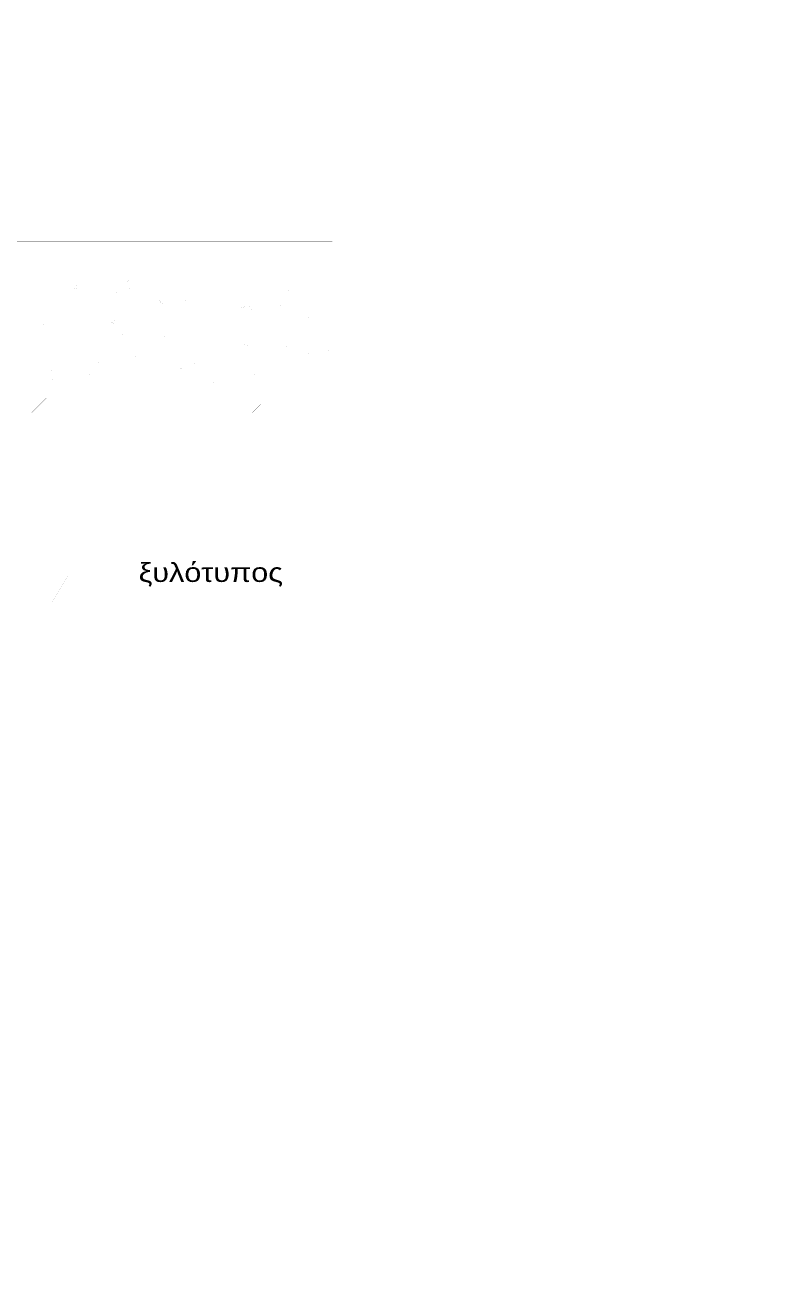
# Model space of a CAD drawing. Header units: millimetres. Extents: x -2171 to 1563, y -1758 to -1505.
# Drawn here: x 1368.82 to 1373.78, y -1605.06 to -1596.82 of the extents above; entities that cross this region are included whole.
import ezdxf

# ---------------------------------------------------------------- set-up
doc = ezdxf.new("R2010")
doc.units = ezdxf.units.MM
doc.linetypes.add('DOT', pattern=[0.025, 0, -0.025])
doc.layers.add('Tablet', color=7, linetype='Continuous', true_color=0x0180ff)
doc.styles.add('S2Arl419_b_1151_161', font='arial.ttf', dxfattribs={"width": 1.15091, "height": 0.041893})

msp = doc.modelspace()

# ---------------------------------------------------------------- linework, layer by layer
at = {"layer": 'Tablet', "color": 150}
msp.add_lwpolyline([(1343.7822, -1618.006, 0.000075, 0.000075, 0), (1373.7822, -1618.006, 0.000075, 0.000075, 0), (1373.7822, -1594.006, 0.000075, 0.000075, 0), (1343.7822, -1594.006, 0.000075, 0.000075, 0)], format="xyseb", close=True, dxfattribs=at)
at = {"layer": 'Tablet', "color": 150, "linetype": 'DOT'}
msp.add_lwpolyline([(1370.8572, -1599.5935, 0.000075, 0.000075, 0), (1370.8572, -1597.831, 0.000075, 0.000075, 0)], format="xyseb", dxfattribs=at)
at = {"layer": 'Tablet', "color": 1}
msp.add_lwpolyline([(1370.8572, -1598.056, 0.00006, 0.00006, 0), (1367.7072, -1598.056, 0.00006, 0.00006, 0), (1367.7072, -1598.2435, 0.00006, 0.00006, 0), (1367.2572, -1598.2435, 0.00006, 0.00006, 0), (1367.2572, -1598.056, 0.00006, 0.00006, 0), (1364.4822, -1598.056, 0.00006, 0.00006, 0)], format="xyseb", dxfattribs=at)
at = {"layer": 'Tablet', "color": 7}
for points in [[(1368.3624, -1598.3185, 0.00006, 0.00006, 0), (1370.8572, -1598.3185, 0.00006, 0.00006, 0), (1370.8572, -1598.2435, 0.00006, 0.00006, 0), (1368.1947, -1598.2435, 0.00006, 0.00006, 0)], [(1369.0318, -1598.363, 0.0000045, 0.0000045, 0), (1369.0323, -1598.3586, 0.0000045, 0.0000045, 0), (1369.0335, -1598.3543, 0.0000045, 0.0000045, 0), (1369.0356, -1598.3505, 0.0000045, 0.0000045, 0), (1369.0384, -1598.347, 0.0000045, 0.0000045, 0), (1369.0418, -1598.3442, 0.0000045, 0.0000045, 0), (1369.0457, -1598.3422, 0.0000045, 0.0000045, 0), (1369.0499, -1598.3409, 0.0000045, 0.0000045, 0), (1369.0543, -1598.3405, 0.0000045, 0.0000045, 0), (1369.0587, -1598.3409, 0.0000045, 0.0000045, 0), (1369.0629, -1598.3422, 0.0000045, 0.0000045, 0), (1369.0668, -1598.3442, 0.0000045, 0.0000045, 0), (1369.0702, -1598.347, 0.0000045, 0.0000045, 0), (1369.073, -1598.3505, 0.0000045, 0.0000045, 0), (1369.0751, -1598.3543, 0.0000045, 0.0000045, 0), (1369.0764, -1598.3586, 0.0000045, 0.0000045, 0), (1369.0768, -1598.363, 0.0000045, 0.0000045, 0), (1369.0764, -1598.3673, 0.0000045, 0.0000045, 0), (1369.0751, -1598.3716, 0.0000045, 0.0000045, 0), (1369.073, -1598.3755, 0.0000045, 0.0000045, 0), (1369.0702, -1598.3789, 0.0000045, 0.0000045, 0), (1369.0668, -1598.3817, 0.0000045, 0.0000045, 0), (1369.0629, -1598.3837, 0.0000045, 0.0000045, 0), (1369.0587, -1598.385, 0.0000045, 0.0000045, 0), (1369.0543, -1598.3855, 0.0000045, 0.0000045, 0), (1369.0499, -1598.385, 0.0000045, 0.0000045, 0), (1369.0457, -1598.3837, 0.0000045, 0.0000045, 0), (1369.0418, -1598.3817, 0.0000045, 0.0000045, 0), (1369.0384, -1598.3789, 0.0000045, 0.0000045, 0), (1369.0356, -1598.3755, 0.0000045, 0.0000045, 0), (1369.0335, -1598.3716, 0.0000045, 0.0000045, 0), (1369.0323, -1598.3673, 0.0000045, 0.0000045, 0), (1369.0318, -1598.363, 0.0000045, 0.0000045, 0)], [(1369.7818, -1598.363, 0.0000045, 0.0000045, 0), (1369.7823, -1598.3586, 0.0000045, 0.0000045, 0), (1369.7835, -1598.3543, 0.0000045, 0.0000045, 0), (1369.7856, -1598.3505, 0.0000045, 0.0000045, 0), (1369.7884, -1598.347, 0.0000045, 0.0000045, 0), (1369.7918, -1598.3442, 0.0000045, 0.0000045, 0), (1369.7957, -1598.3422, 0.0000045, 0.0000045, 0), (1369.7999, -1598.3409, 0.0000045, 0.0000045, 0), (1369.8043, -1598.3405, 0.0000045, 0.0000045, 0), (1369.8087, -1598.3409, 0.0000045, 0.0000045, 0), (1369.8129, -1598.3422, 0.0000045, 0.0000045, 0), (1369.8168, -1598.3442, 0.0000045, 0.0000045, 0), (1369.8202, -1598.347, 0.0000045, 0.0000045, 0), (1369.823, -1598.3505, 0.0000045, 0.0000045, 0), (1369.8251, -1598.3543, 0.0000045, 0.0000045, 0), (1369.8264, -1598.3586, 0.0000045, 0.0000045, 0), (1369.8268, -1598.363, 0.0000045, 0.0000045, 0), (1369.8264, -1598.3673, 0.0000045, 0.0000045, 0), (1369.8251, -1598.3716, 0.0000045, 0.0000045, 0), (1369.823, -1598.3755, 0.0000045, 0.0000045, 0), (1369.8202, -1598.3789, 0.0000045, 0.0000045, 0), (1369.8168, -1598.3817, 0.0000045, 0.0000045, 0), (1369.8129, -1598.3837, 0.0000045, 0.0000045, 0), (1369.8087, -1598.385, 0.0000045, 0.0000045, 0), (1369.8043, -1598.3855, 0.0000045, 0.0000045, 0), (1369.7999, -1598.385, 0.0000045, 0.0000045, 0), (1369.7957, -1598.3837, 0.0000045, 0.0000045, 0), (1369.7918, -1598.3817, 0.0000045, 0.0000045, 0), (1369.7884, -1598.3789, 0.0000045, 0.0000045, 0), (1369.7856, -1598.3755, 0.0000045, 0.0000045, 0), (1369.7835, -1598.3716, 0.0000045, 0.0000045, 0), (1369.7823, -1598.3673, 0.0000045, 0.0000045, 0), (1369.7818, -1598.363, 0.0000045, 0.0000045, 0)], [(1370.5693, -1598.363, 0.0000045, 0.0000045, 0), (1370.5698, -1598.3586, 0.0000045, 0.0000045, 0), (1370.571, -1598.3543, 0.0000045, 0.0000045, 0), (1370.5731, -1598.3505, 0.0000045, 0.0000045, 0), (1370.5759, -1598.347, 0.0000045, 0.0000045, 0), (1370.5793, -1598.3442, 0.0000045, 0.0000045, 0), (1370.5832, -1598.3422, 0.0000045, 0.0000045, 0), (1370.5874, -1598.3409, 0.0000045, 0.0000045, 0), (1370.5918, -1598.3405, 0.0000045, 0.0000045, 0), (1370.5962, -1598.3409, 0.0000045, 0.0000045, 0), (1370.6004, -1598.3422, 0.0000045, 0.0000045, 0), (1370.6043, -1598.3442, 0.0000045, 0.0000045, 0), (1370.6077, -1598.347, 0.0000045, 0.0000045, 0), (1370.6105, -1598.3505, 0.0000045, 0.0000045, 0), (1370.6126, -1598.3543, 0.0000045, 0.0000045, 0), (1370.6139, -1598.3586, 0.0000045, 0.0000045, 0), (1370.6143, -1598.363, 0.0000045, 0.0000045, 0), (1370.6139, -1598.3673, 0.0000045, 0.0000045, 0), (1370.6126, -1598.3716, 0.0000045, 0.0000045, 0), (1370.6105, -1598.3755, 0.0000045, 0.0000045, 0), (1370.6077, -1598.3789, 0.0000045, 0.0000045, 0), (1370.6043, -1598.3817, 0.0000045, 0.0000045, 0), (1370.6004, -1598.3837, 0.0000045, 0.0000045, 0), (1370.5962, -1598.385, 0.0000045, 0.0000045, 0), (1370.5918, -1598.3855, 0.0000045, 0.0000045, 0), (1370.5874, -1598.385, 0.0000045, 0.0000045, 0), (1370.5832, -1598.3837, 0.0000045, 0.0000045, 0), (1370.5793, -1598.3817, 0.0000045, 0.0000045, 0), (1370.5759, -1598.3789, 0.0000045, 0.0000045, 0), (1370.5731, -1598.3755, 0.0000045, 0.0000045, 0), (1370.571, -1598.3716, 0.0000045, 0.0000045, 0), (1370.5698, -1598.3673, 0.0000045, 0.0000045, 0), (1370.5693, -1598.363, 0.0000045, 0.0000045, 0)], [(1369.0318, -1598.874, 0.0000045, 0.0000045, 0), (1369.0323, -1598.8784, 0.0000045, 0.0000045, 0), (1369.0335, -1598.8826, 0.0000045, 0.0000045, 0), (1369.0356, -1598.8865, 0.0000045, 0.0000045, 0), (1369.0384, -1598.8899, 0.0000045, 0.0000045, 0), (1369.0418, -1598.8927, 0.0000045, 0.0000045, 0), (1369.0457, -1598.8948, 0.0000045, 0.0000045, 0), (1369.0499, -1598.8961, 0.0000045, 0.0000045, 0), (1369.0543, -1598.8965, 0.0000045, 0.0000045, 0), (1369.0587, -1598.8961, 0.0000045, 0.0000045, 0), (1369.0629, -1598.8948, 0.0000045, 0.0000045, 0), (1369.0668, -1598.8927, 0.0000045, 0.0000045, 0), (1369.0702, -1598.8899, 0.0000045, 0.0000045, 0), (1369.073, -1598.8865, 0.0000045, 0.0000045, 0), (1369.0751, -1598.8826, 0.0000045, 0.0000045, 0), (1369.0764, -1598.8784, 0.0000045, 0.0000045, 0), (1369.0768, -1598.874, 0.0000045, 0.0000045, 0), (1369.0764, -1598.8696, 0.0000045, 0.0000045, 0), (1369.0751, -1598.8654, 0.0000045, 0.0000045, 0), (1369.073, -1598.8615, 0.0000045, 0.0000045, 0), (1369.0702, -1598.8581, 0.0000045, 0.0000045, 0), (1369.0668, -1598.8553, 0.0000045, 0.0000045, 0), (1369.0629, -1598.8532, 0.0000045, 0.0000045, 0), (1369.0587, -1598.852, 0.0000045, 0.0000045, 0), (1369.0543, -1598.8515, 0.0000045, 0.0000045, 0), (1369.0499, -1598.852, 0.0000045, 0.0000045, 0), (1369.0457, -1598.8532, 0.0000045, 0.0000045, 0), (1369.0418, -1598.8553, 0.0000045, 0.0000045, 0), (1369.0384, -1598.8581, 0.0000045, 0.0000045, 0), (1369.0356, -1598.8615, 0.0000045, 0.0000045, 0), (1369.0335, -1598.8654, 0.0000045, 0.0000045, 0), (1369.0323, -1598.8696, 0.0000045, 0.0000045, 0), (1369.0318, -1598.874, 0.0000045, 0.0000045, 0)], [(1369.7818, -1598.874, 0.0000045, 0.0000045, 0), (1369.7823, -1598.8784, 0.0000045, 0.0000045, 0), (1369.7835, -1598.8826, 0.0000045, 0.0000045, 0), (1369.7856, -1598.8865, 0.0000045, 0.0000045, 0), (1369.7884, -1598.8899, 0.0000045, 0.0000045, 0), (1369.7918, -1598.8927, 0.0000045, 0.0000045, 0), (1369.7957, -1598.8948, 0.0000045, 0.0000045, 0), (1369.7999, -1598.8961, 0.0000045, 0.0000045, 0), (1369.8043, -1598.8965, 0.0000045, 0.0000045, 0), (1369.8087, -1598.8961, 0.0000045, 0.0000045, 0), (1369.8129, -1598.8948, 0.0000045, 0.0000045, 0), (1369.8168, -1598.8927, 0.0000045, 0.0000045, 0), (1369.8202, -1598.8899, 0.0000045, 0.0000045, 0), (1369.823, -1598.8865, 0.0000045, 0.0000045, 0), (1369.8251, -1598.8826, 0.0000045, 0.0000045, 0), (1369.8264, -1598.8784, 0.0000045, 0.0000045, 0), (1369.8268, -1598.874, 0.0000045, 0.0000045, 0), (1369.8264, -1598.8696, 0.0000045, 0.0000045, 0), (1369.8251, -1598.8654, 0.0000045, 0.0000045, 0), (1369.823, -1598.8615, 0.0000045, 0.0000045, 0), (1369.8202, -1598.8581, 0.0000045, 0.0000045, 0), (1369.8168, -1598.8553, 0.0000045, 0.0000045, 0), (1369.8129, -1598.8532, 0.0000045, 0.0000045, 0), (1369.8087, -1598.852, 0.0000045, 0.0000045, 0), (1369.8043, -1598.8515, 0.0000045, 0.0000045, 0), (1369.7999, -1598.852, 0.0000045, 0.0000045, 0), (1369.7957, -1598.8532, 0.0000045, 0.0000045, 0), (1369.7918, -1598.8553, 0.0000045, 0.0000045, 0), (1369.7884, -1598.8581, 0.0000045, 0.0000045, 0), (1369.7856, -1598.8615, 0.0000045, 0.0000045, 0), (1369.7835, -1598.8654, 0.0000045, 0.0000045, 0), (1369.7823, -1598.8696, 0.0000045, 0.0000045, 0), (1369.7818, -1598.874, 0.0000045, 0.0000045, 0)], [(1370.5693, -1598.874, 0.0000045, 0.0000045, 0), (1370.5698, -1598.8784, 0.0000045, 0.0000045, 0), (1370.571, -1598.8826, 0.0000045, 0.0000045, 0), (1370.5731, -1598.8865, 0.0000045, 0.0000045, 0), (1370.5759, -1598.8899, 0.0000045, 0.0000045, 0), (1370.5793, -1598.8927, 0.0000045, 0.0000045, 0), (1370.5832, -1598.8948, 0.0000045, 0.0000045, 0), (1370.5874, -1598.8961, 0.0000045, 0.0000045, 0), (1370.5918, -1598.8965, 0.0000045, 0.0000045, 0), (1370.5962, -1598.8961, 0.0000045, 0.0000045, 0), (1370.6004, -1598.8948, 0.0000045, 0.0000045, 0), (1370.6043, -1598.8927, 0.0000045, 0.0000045, 0), (1370.6077, -1598.8899, 0.0000045, 0.0000045, 0), (1370.6105, -1598.8865, 0.0000045, 0.0000045, 0), (1370.6126, -1598.8826, 0.0000045, 0.0000045, 0), (1370.6139, -1598.8784, 0.0000045, 0.0000045, 0), (1370.6143, -1598.874, 0.0000045, 0.0000045, 0), (1370.6139, -1598.8696, 0.0000045, 0.0000045, 0), (1370.6126, -1598.8654, 0.0000045, 0.0000045, 0), (1370.6105, -1598.8615, 0.0000045, 0.0000045, 0), (1370.6077, -1598.8581, 0.0000045, 0.0000045, 0), (1370.6043, -1598.8553, 0.0000045, 0.0000045, 0), (1370.6004, -1598.8532, 0.0000045, 0.0000045, 0), (1370.5962, -1598.852, 0.0000045, 0.0000045, 0), (1370.5918, -1598.8515, 0.0000045, 0.0000045, 0), (1370.5874, -1598.852, 0.0000045, 0.0000045, 0), (1370.5832, -1598.8532, 0.0000045, 0.0000045, 0), (1370.5793, -1598.8553, 0.0000045, 0.0000045, 0), (1370.5759, -1598.8581, 0.0000045, 0.0000045, 0), (1370.5731, -1598.8615, 0.0000045, 0.0000045, 0), (1370.571, -1598.8654, 0.0000045, 0.0000045, 0), (1370.5698, -1598.8696, 0.0000045, 0.0000045, 0), (1370.5693, -1598.874, 0.0000045, 0.0000045, 0)]]:
    msp.add_lwpolyline(points, format="xyseb", close=True, dxfattribs=at)
at = {"layer": 'Tablet', "color": 8}
for points in [[(1368.6072, -1599.181, 0.000045, 0.000045, 0), (1370.8572, -1599.181, 0.000045, 0.000045, 0), (1370.8572, -1598.5435, 0.000045, 0.000045, 0), (1370.7447, -1598.5435, 0.000045, 0.000045, 0), (1370.6697, -1598.506, 0.000045, 0.000045, 0), (1370.5572, -1598.5435, 0.000045, 0.000045, 0), (1370.5197, -1598.6185, 0.000045, 0.000045, 0), (1370.1822, -1598.506, 0.000045, 0.000045, 0), (1370.1072, -1598.506, 0.000045, 0.000045, 0), (1370.0697, -1598.581, 0.000045, 0.000045, 0), (1369.8447, -1598.581, 0.000045, 0.000045, 0), (1369.7322, -1598.656, 0.000045, 0.000045, 0), (1369.5822, -1598.4685, 0.000045, 0.000045, 0), (1369.3572, -1598.5435, 0.000045, 0.000045, 0), (1369.1697, -1598.506, 0.000045, 0.000045, 0), (1368.9072, -1598.5435, 0.000045, 0.000045, 0), (1368.8322, -1598.581, 0.000045, 0.000045, 0), (1368.6072, -1598.881, 0.000045, 0.000045, 0)], [(1369.5111, -1598.493, 0.000045, 0.000045, 0), (1369.4849, -1598.503, 0.000045, 0.000045, 0)], [(1369.5111, -1598.493, 0.000045, 0.000045, 0), (1369.5035, -1598.5156, 0.000045, 0.000045, 0)], [(1369.12, -1598.5164, 0.000045, 0.000045, 0), (1369.109, -1598.5147, 0.000045, 0.000045, 0)], [(1369.1197, -1598.5131, 0.000045, 0.000045, 0), (1369.12, -1598.5164, 0.000045, 0.000045, 0)], [(1369.1635, -1598.536, 0.000045, 0.000045, 0), (1369.1454, -1598.5576, 0.000045, 0.000045, 0)], [(1369.1678, -1598.5595, 0.000045, 0.000045, 0), (1369.1454, -1598.5576, 0.000045, 0.000045, 0)], [(1369.1635, -1598.536, 0.000045, 0.000045, 0), (1369.1678, -1598.5595, 0.000045, 0.000045, 0)], [(1369.4324, -1598.5595, 0.000045, 0.000045, 0), (1369.4144, -1598.5811, 0.000045, 0.000045, 0)], [(1369.4324, -1598.5595, 0.000045, 0.000045, 0), (1369.4368, -1598.583, 0.000045, 0.000045, 0)], [(1369.5035, -1598.5156, 0.000045, 0.000045, 0), (1369.4849, -1598.503, 0.000045, 0.000045, 0)], [(1369.5161, -1598.5428, 0.000045, 0.000045, 0), (1369.4869, -1598.5733, 0.000045, 0.000045, 0)], [(1369.5202, -1598.5784, 0.000045, 0.000045, 0), (1369.4869, -1598.5733, 0.000045, 0.000045, 0)], [(1369.5161, -1598.5428, 0.000045, 0.000045, 0), (1369.5202, -1598.5785, 0.000045, 0.000045, 0)], [(1370.589, -1598.553, 0.000045, 0.000045, 0), (1370.5627, -1598.5631, 0.000045, 0.000045, 0)], [(1370.5814, -1598.5757, 0.000045, 0.000045, 0), (1370.5627, -1598.5631, 0.000045, 0.000045, 0)], [(1370.589, -1598.553, 0.000045, 0.000045, 0), (1370.5814, -1598.5757, 0.000045, 0.000045, 0)], [(1369.196, -1598.6139, 0.000045, 0.000045, 0), (1369.1698, -1598.624, 0.000045, 0.000045, 0)], [(1369.1884, -1598.6366, 0.000045, 0.000045, 0), (1369.1698, -1598.624, 0.000045, 0.000045, 0)], [(1369.196, -1598.6139, 0.000045, 0.000045, 0), (1369.1884, -1598.6366, 0.000045, 0.000045, 0)], [(1369.4368, -1598.583, 0.000045, 0.000045, 0), (1369.4144, -1598.5811, 0.000045, 0.000045, 0)], [(1369.6873, -1598.5999, 0.000045, 0.000045, 0), (1369.6833, -1598.6046, 0.000045, 0.000045, 0)], [(1369.6917, -1598.6053, 0.000045, 0.000045, 0), (1369.6833, -1598.6046, 0.000045, 0.000045, 0)], [(1369.7255, -1598.6476, 0.000045, 0.000045, 0), (1369.7087, -1598.654, 0.000045, 0.000045, 0)], [(1369.7274, -1598.6666, 0.000045, 0.000045, 0), (1369.7087, -1598.654, 0.000045, 0.000045, 0)], [(1369.7313, -1598.6549, 0.000045, 0.000045, 0), (1369.7274, -1598.6666, 0.000045, 0.000045, 0)], [(1369.9163, -1598.6049, 0.000045, 0.000045, 0), (1369.8871, -1598.6353, 0.000045, 0.000045, 0)], [(1369.9205, -1598.6405, 0.000045, 0.000045, 0), (1369.8871, -1598.6353, 0.000045, 0.000045, 0)], [(1369.9163, -1598.6049, 0.000045, 0.000045, 0), (1369.9205, -1598.6405, 0.000045, 0.000045, 0)], [(1369.9704, -1598.6066, 0.000045, 0.000045, 0), (1369.9523, -1598.6281, 0.000045, 0.000045, 0)], [(1369.9747, -1598.6301, 0.000045, 0.000045, 0), (1369.9523, -1598.6281, 0.000045, 0.000045, 0)], [(1369.9704, -1598.6066, 0.000045, 0.000045, 0), (1369.9747, -1598.6301, 0.000045, 0.000045, 0)], [(1370.2394, -1598.6301, 0.000045, 0.000045, 0), (1370.2213, -1598.6517, 0.000045, 0.000045, 0)], [(1370.2437, -1598.6536, 0.000045, 0.000045, 0), (1370.2213, -1598.6517, 0.000045, 0.000045, 0)], [(1370.2394, -1598.6301, 0.000045, 0.000045, 0), (1370.2437, -1598.6536, 0.000045, 0.000045, 0)], [(1370.5083, -1598.6537, 0.000045, 0.000045, 0), (1370.4902, -1598.6752, 0.000045, 0.000045, 0)], [(1370.5083, -1598.6537, 0.000045, 0.000045, 0), (1370.5127, -1598.6772, 0.000045, 0.000045, 0)], [(1368.8809, -1598.7349, 0.000045, 0.000045, 0), (1368.8547, -1598.7449, 0.000045, 0.000045, 0)], [(1368.881, -1598.7349, 0.000045, 0.000045, 0), (1368.8733, -1598.7575, 0.000045, 0.000045, 0)], [(1370.2739, -1598.674, 0.000045, 0.000045, 0), (1370.2476, -1598.684, 0.000045, 0.000045, 0)], [(1370.2663, -1598.6966, 0.000045, 0.000045, 0), (1370.2476, -1598.684, 0.000045, 0.000045, 0)], [(1370.2739, -1598.674, 0.000045, 0.000045, 0), (1370.2663, -1598.6966, 0.000045, 0.000045, 0)], [(1370.3165, -1598.667, 0.000045, 0.000045, 0), (1370.2873, -1598.6974, 0.000045, 0.000045, 0)], [(1370.3207, -1598.7026, 0.000045, 0.000045, 0), (1370.2873, -1598.6974, 0.000045, 0.000045, 0)], [(1370.3165, -1598.667, 0.000045, 0.000045, 0), (1370.3207, -1598.7026, 0.000045, 0.000045, 0)], [(1370.5127, -1598.6772, 0.000045, 0.000045, 0), (1370.4902, -1598.6752, 0.000045, 0.000045, 0)], [(1370.7168, -1598.729, 0.000045, 0.000045, 0), (1370.6875, -1598.7595, 0.000045, 0.000045, 0)], [(1370.7168, -1598.729, 0.000045, 0.000045, 0), (1370.7209, -1598.7647, 0.000045, 0.000045, 0)], [(1370.7773, -1598.6772, 0.000045, 0.000045, 0), (1370.7592, -1598.6987, 0.000045, 0.000045, 0)], [(1370.7816, -1598.7007, 0.000045, 0.000045, 0), (1370.7592, -1598.6987, 0.000045, 0.000045, 0)], [(1370.7773, -1598.6772, 0.000045, 0.000045, 0), (1370.7816, -1598.7007, 0.000045, 0.000045, 0)], [(1370.8128, -1598.704, 0.000045, 0.000045, 0), (1370.7865, -1598.7141, 0.000045, 0.000045, 0)], [(1370.8052, -1598.7267, 0.000045, 0.000045, 0), (1370.7865, -1598.7141, 0.000045, 0.000045, 0)], [(1370.8128, -1598.704, 0.000045, 0.000045, 0), (1370.8052, -1598.7267, 0.000045, 0.000045, 0)], [(1368.8733, -1598.7575, 0.000045, 0.000045, 0), (1368.8547, -1598.7449, 0.000045, 0.000045, 0)], [(1368.9465, -1598.7945, 0.000045, 0.000045, 0), (1368.9284, -1598.8161, 0.000045, 0.000045, 0)], [(1368.9509, -1598.8181, 0.000045, 0.000045, 0), (1368.9284, -1598.8161, 0.000045, 0.000045, 0)], [(1368.9465, -1598.7945, 0.000045, 0.000045, 0), (1368.9509, -1598.8181, 0.000045, 0.000045, 0)], [(1369.2155, -1598.8181, 0.000045, 0.000045, 0), (1369.1974, -1598.8396, 0.000045, 0.000045, 0)], [(1369.2155, -1598.8181, 0.000045, 0.000045, 0), (1369.2198, -1598.8416, 0.000045, 0.000045, 0)], [(1369.4199, -1598.7649, 0.000045, 0.000045, 0), (1369.3936, -1598.775, 0.000045, 0.000045, 0)], [(1369.4123, -1598.7875, 0.000045, 0.000045, 0), (1369.3936, -1598.775, 0.000045, 0.000045, 0)], [(1369.4199, -1598.7649, 0.000045, 0.000045, 0), (1369.4123, -1598.7875, 0.000045, 0.000045, 0)], [(1369.9588, -1598.7949, 0.000045, 0.000045, 0), (1369.9325, -1598.805, 0.000045, 0.000045, 0)], [(1369.9512, -1598.8176, 0.000045, 0.000045, 0), (1369.9325, -1598.805, 0.000045, 0.000045, 0)], [(1369.9588, -1598.7949, 0.000045, 0.000045, 0), (1369.9512, -1598.8176, 0.000045, 0.000045, 0)], [(1370.7209, -1598.7647, 0.000045, 0.000045, 0), (1370.6875, -1598.7595, 0.000045, 0.000045, 0)], [(1369.1048, -1598.8858, 0.000045, 0.000045, 0), (1369.0785, -1598.8959, 0.000045, 0.000045, 0)], [(1369.0972, -1598.9085, 0.000045, 0.000045, 0), (1369.0785, -1598.8959, 0.000045, 0.000045, 0)], [(1369.1048, -1598.8858, 0.000045, 0.000045, 0), (1369.0972, -1598.9085, 0.000045, 0.000045, 0)], [(1369.2198, -1598.8416, 0.000045, 0.000045, 0), (1369.1974, -1598.8396, 0.000045, 0.000045, 0)], [(1369.4845, -1598.8416, 0.000045, 0.000045, 0), (1369.4664, -1598.8632, 0.000045, 0.000045, 0)], [(1369.4888, -1598.8651, 0.000045, 0.000045, 0), (1369.4664, -1598.8632, 0.000045, 0.000045, 0)], [(1369.4845, -1598.8416, 0.000045, 0.000045, 0), (1369.4888, -1598.8651, 0.000045, 0.000045, 0)], [(1369.7534, -1598.8651, 0.000045, 0.000045, 0), (1369.7354, -1598.8867, 0.000045, 0.000045, 0)], [(1369.7578, -1598.8886, 0.000045, 0.000045, 0), (1369.7354, -1598.8867, 0.000045, 0.000045, 0)], [(1369.7534, -1598.8651, 0.000045, 0.000045, 0), (1369.7578, -1598.8887, 0.000045, 0.000045, 0)], [(1370.0224, -1598.8887, 0.000045, 0.000045, 0), (1370.0043, -1598.9102, 0.000045, 0.000045, 0)], [(1370.0224, -1598.8887, 0.000045, 0.000045, 0), (1370.0267, -1598.9122, 0.000045, 0.000045, 0)], [(1370.4977, -1598.8249, 0.000045, 0.000045, 0), (1370.4715, -1598.835, 0.000045, 0.000045, 0)], [(1370.4901, -1598.8476, 0.000045, 0.000045, 0), (1370.4715, -1598.835, 0.000045, 0.000045, 0)], [(1370.4977, -1598.825, 0.000045, 0.000045, 0), (1370.4901, -1598.8476, 0.000045, 0.000045, 0)], [(1369.1656, -1598.9081, 0.000045, 0.000045, 0), (1369.1364, -1598.9386, 0.000045, 0.000045, 0)], [(1369.1697, -1598.9437, 0.000045, 0.000045, 0), (1369.1364, -1598.9386, 0.000045, 0.000045, 0)], [(1369.1656, -1598.9081, 0.000045, 0.000045, 0), (1369.1697, -1598.9437, 0.000045, 0.000045, 0)], [(1369.5658, -1598.9702, 0.000045, 0.000045, 0), (1369.5366, -1599.0006, 0.000045, 0.000045, 0)], [(1369.5658, -1598.9702, 0.000045, 0.000045, 0), (1369.57, -1599.0058, 0.000045, 0.000045, 0)], [(1369.6437, -1598.9159, 0.000045, 0.000045, 0), (1369.6175, -1598.9259, 0.000045, 0.000045, 0)], [(1369.6361, -1598.9385, 0.000045, 0.000045, 0), (1369.6175, -1598.9259, 0.000045, 0.000045, 0)], [(1369.6437, -1598.9159, 0.000045, 0.000045, 0), (1369.6361, -1598.9385, 0.000045, 0.000045, 0)], [(1370.0267, -1598.9122, 0.000045, 0.000045, 0), (1370.0043, -1598.9102, 0.000045, 0.000045, 0)], [(1370.1826, -1598.9459, 0.000045, 0.000045, 0), (1370.1564, -1598.956, 0.000045, 0.000045, 0)], [(1370.175, -1598.9686, 0.000045, 0.000045, 0), (1370.1564, -1598.956, 0.000045, 0.000045, 0)], [(1370.1826, -1598.9459, 0.000045, 0.000045, 0), (1370.175, -1598.9686, 0.000045, 0.000045, 0)], [(1370.2914, -1598.9122, 0.000045, 0.000045, 0), (1370.2733, -1598.9338, 0.000045, 0.000045, 0)], [(1370.2957, -1598.9357, 0.000045, 0.000045, 0), (1370.2733, -1598.9338, 0.000045, 0.000045, 0)], [(1370.2914, -1598.9122, 0.000045, 0.000045, 0), (1370.2957, -1598.9357, 0.000045, 0.000045, 0)], [(1370.5604, -1598.9357, 0.000045, 0.000045, 0), (1370.5423, -1598.9573, 0.000045, 0.000045, 0)], [(1370.5647, -1598.9592, 0.000045, 0.000045, 0), (1370.5423, -1598.9573, 0.000045, 0.000045, 0)], [(1370.5604, -1598.9357, 0.000045, 0.000045, 0), (1370.5647, -1598.9592, 0.000045, 0.000045, 0)], [(1370.7216, -1598.9759, 0.000045, 0.000045, 0), (1370.6953, -1598.986, 0.000045, 0.000045, 0)], [(1370.714, -1598.9986, 0.000045, 0.000045, 0), (1370.6953, -1598.986, 0.000045, 0.000045, 0)], [(1370.7216, -1598.9759, 0.000045, 0.000045, 0), (1370.714, -1598.9986, 0.000045, 0.000045, 0)], [(1370.8293, -1598.9593, 0.000045, 0.000045, 0), (1370.8112, -1598.9808, 0.000045, 0.000045, 0)], [(1370.8337, -1598.9828, 0.000045, 0.000045, 0), (1370.8112, -1598.9808, 0.000045, 0.000045, 0)], [(1370.8293, -1598.9593, 0.000045, 0.000045, 0), (1370.8337, -1598.9828, 0.000045, 0.000045, 0)], [(1369.3286, -1599.0368, 0.000045, 0.000045, 0), (1369.3024, -1599.0469, 0.000045, 0.000045, 0)], [(1369.321, -1599.0595, 0.000045, 0.000045, 0), (1369.3024, -1599.0469, 0.000045, 0.000045, 0)], [(1369.3286, -1599.0368, 0.000045, 0.000045, 0), (1369.321, -1599.0595, 0.000045, 0.000045, 0)], [(1369.57, -1599.0058, 0.000045, 0.000045, 0), (1369.5366, -1599.0006, 0.000045, 0.000045, 0)], [(1369.8676, -1599.0668, 0.000045, 0.000045, 0), (1369.8413, -1599.0769, 0.000045, 0.000045, 0)], [(1369.8676, -1599.0669, 0.000045, 0.000045, 0), (1369.8599, -1599.0895, 0.000045, 0.000045, 0)], [(1369.966, -1599.0323, 0.000045, 0.000045, 0), (1369.9368, -1599.0627, 0.000045, 0.000045, 0)], [(1369.9702, -1599.0679, 0.000045, 0.000045, 0), (1369.9368, -1599.0627, 0.000045, 0.000045, 0)], [(1369.966, -1599.0323, 0.000045, 0.000045, 0), (1369.9702, -1599.0679, 0.000045, 0.000045, 0)], [(1368.9986, -1599.0766, 0.000045, 0.000045, 0), (1368.9805, -1599.0982, 0.000045, 0.000045, 0)], [(1369.0029, -1599.1001, 0.000045, 0.000045, 0), (1368.9805, -1599.0982, 0.000045, 0.000045, 0)], [(1368.9986, -1599.0766, 0.000045, 0.000045, 0), (1369.0029, -1599.1001, 0.000045, 0.000045, 0)], [(1369.2675, -1599.1002, 0.000045, 0.000045, 0), (1369.2494, -1599.1217, 0.000045, 0.000045, 0)], [(1369.2719, -1599.1237, 0.000045, 0.000045, 0), (1369.2494, -1599.1217, 0.000045, 0.000045, 0)], [(1369.2675, -1599.1002, 0.000045, 0.000045, 0), (1369.2719, -1599.1237, 0.000045, 0.000045, 0)], [(1369.5365, -1599.1237, 0.000045, 0.000045, 0), (1369.5184, -1599.1452, 0.000045, 0.000045, 0)], [(1369.5408, -1599.1472, 0.000045, 0.000045, 0), (1369.5184, -1599.1452, 0.000045, 0.000045, 0)], [(1369.5365, -1599.1237, 0.000045, 0.000045, 0), (1369.5408, -1599.1472, 0.000045, 0.000045, 0)], [(1369.8055, -1599.1472, 0.000045, 0.000045, 0), (1369.7874, -1599.1688, 0.000045, 0.000045, 0)], [(1369.8055, -1599.1472, 0.000045, 0.000045, 0), (1369.8098, -1599.1707, 0.000045, 0.000045, 0)], [(1369.8599, -1599.0895, 0.000045, 0.000045, 0), (1369.8413, -1599.0769, 0.000045, 0.000045, 0)], [(1370.3663, -1599.0943, 0.000045, 0.000045, 0), (1370.337, -1599.1248, 0.000045, 0.000045, 0)], [(1370.3704, -1599.13, 0.000045, 0.000045, 0), (1370.337, -1599.1248, 0.000045, 0.000045, 0)], [(1370.3663, -1599.0943, 0.000045, 0.000045, 0), (1370.3704, -1599.13, 0.000045, 0.000045, 0)], [(1370.4065, -1599.0969, 0.000045, 0.000045, 0), (1370.3802, -1599.107, 0.000045, 0.000045, 0)], [(1370.3989, -1599.1195, 0.000045, 0.000045, 0), (1370.3802, -1599.107, 0.000045, 0.000045, 0)], [(1370.4065, -1599.0969, 0.000045, 0.000045, 0), (1370.3989, -1599.1195, 0.000045, 0.000045, 0)], [(1369.0135, -1599.1578, 0.000045, 0.000045, 0), (1368.9873, -1599.1678, 0.000045, 0.000045, 0)], [(1369.0059, -1599.1804, 0.000045, 0.000045, 0), (1368.9873, -1599.1678, 0.000045, 0.000045, 0)], [(1369.0135, -1599.1578, 0.000045, 0.000045, 0), (1369.0059, -1599.1804, 0.000045, 0.000045, 0)], [(1369.8098, -1599.1707, 0.000045, 0.000045, 0), (1369.7874, -1599.1688, 0.000045, 0.000045, 0)], [(1370.0744, -1599.1707, 0.000045, 0.000045, 0), (1370.0658, -1599.181, 0.000045, 0.000045, 0)], [(1370.0744, -1599.1708, 0.000045, 0.000045, 0), (1370.0763, -1599.181, 0.000045, 0.000045, 0)], [(1370.7665, -1599.1564, 0.000045, 0.000045, 0), (1370.7429, -1599.181, 0.000045, 0.000045, 0)], [(1370.7665, -1599.1564, 0.000045, 0.000045, 0), (1370.7693, -1599.181, 0.000045, 0.000045, 0)]]:
    msp.add_lwpolyline(points, format="xyseb", dxfattribs=at)
at = {"layer": 'Tablet', "color": 7}
for points in [[(1370.8572, -1598.9185, 0.00006, 0.00006, 0), (1368.4197, -1598.9185, 0.00006, 0.00006, 0)], [(1370.8572, -1598.9935, 0.00006, 0.00006, 0), (1368.4197, -1598.9935, 0.00006, 0.00006, 0)]]:
    msp.add_lwpolyline(points, format="xyseb", dxfattribs=at)
at = {"layer": 'Tablet', "color": 1}
msp.add_lwpolyline([(1370.8572, -1599.3685, 0.00006, 0.00006, 0), (1370.8572, -1599.181, 0.00006, 0.00006, 0), (1368.6072, -1599.181, 0.00006, 0.00006, 0), (1368.6072, -1599.3685, 0.00006, 0.00006, 0)], format="xyseb", close=True, dxfattribs=at)
at = {"layer": 'Tablet', "color": 9}
for points in [[(1368.9244, -1599.1885, 0.000045, 0.000045, 0), (1368.7369, -1599.376, 0.000045, 0.000045, 0)], [(1369.057, -1599.1885, 0.000045, 0.000045, 0), (1368.8695, -1599.376, 0.000045, 0.000045, 0)], [(1369.1896, -1599.1885, 0.000045, 0.000045, 0), (1369.0021, -1599.376, 0.000045, 0.000045, 0)], [(1369.3222, -1599.1885, 0.000045, 0.000045, 0), (1369.1347, -1599.376, 0.000045, 0.000045, 0)], [(1369.4547, -1599.1885, 0.000045, 0.000045, 0), (1369.2672, -1599.376, 0.000045, 0.000045, 0)], [(1369.5873, -1599.1885, 0.000045, 0.000045, 0), (1369.3998, -1599.376, 0.000045, 0.000045, 0)], [(1369.7199, -1599.1885, 0.000045, 0.000045, 0), (1369.5324, -1599.376, 0.000045, 0.000045, 0)], [(1369.8525, -1599.1885, 0.000045, 0.000045, 0), (1369.665, -1599.376, 0.000045, 0.000045, 0)], [(1369.9851, -1599.1885, 0.000045, 0.000045, 0), (1369.7976, -1599.376, 0.000045, 0.000045, 0)], [(1370.1177, -1599.1885, 0.000045, 0.000045, 0), (1369.9302, -1599.376, 0.000045, 0.000045, 0)], [(1370.2502, -1599.1885, 0.000045, 0.000045, 0), (1370.0627, -1599.376, 0.000045, 0.000045, 0)], [(1370.3828, -1599.1885, 0.000045, 0.000045, 0), (1370.1953, -1599.376, 0.000045, 0.000045, 0)], [(1370.5154, -1599.1885, 0.000045, 0.000045, 0), (1370.3279, -1599.376, 0.000045, 0.000045, 0)], [(1370.648, -1599.1885, 0.000045, 0.000045, 0), (1370.4605, -1599.376, 0.000045, 0.000045, 0)], [(1370.7806, -1599.1885, 0.000045, 0.000045, 0), (1370.5931, -1599.376, 0.000045, 0.000045, 0)], [(1370.8572, -1599.2445, 0.000045, 0.000045, 0), (1370.7257, -1599.376, 0.000045, 0.000045, 0)]]:
    msp.add_lwpolyline(points, format="xyseb", dxfattribs=at)
at = {"layer": 'Tablet', "color": 86}
msp.add_lwpolyline([(1368.6822, -1601.1685, 0.000045, 0.000045, 0), (1369.1322, -1600.4185, 0.000045, 0.000045, 0), (1369.5072, -1600.4185, 0.000045, 0.000045, 0)], format="xyseb", dxfattribs=at)

# ---------------------------------------------------------------- texts
at = {"color": 86, "style": 'S2Arl419_b_1151_161', "width": 1.15091}
msp.add_text('ξυλότυπος', height=0.12568, dxfattribs=at).set_placement((1369.576, -1600.4945))

doc.saveas('drawing.dxf')
